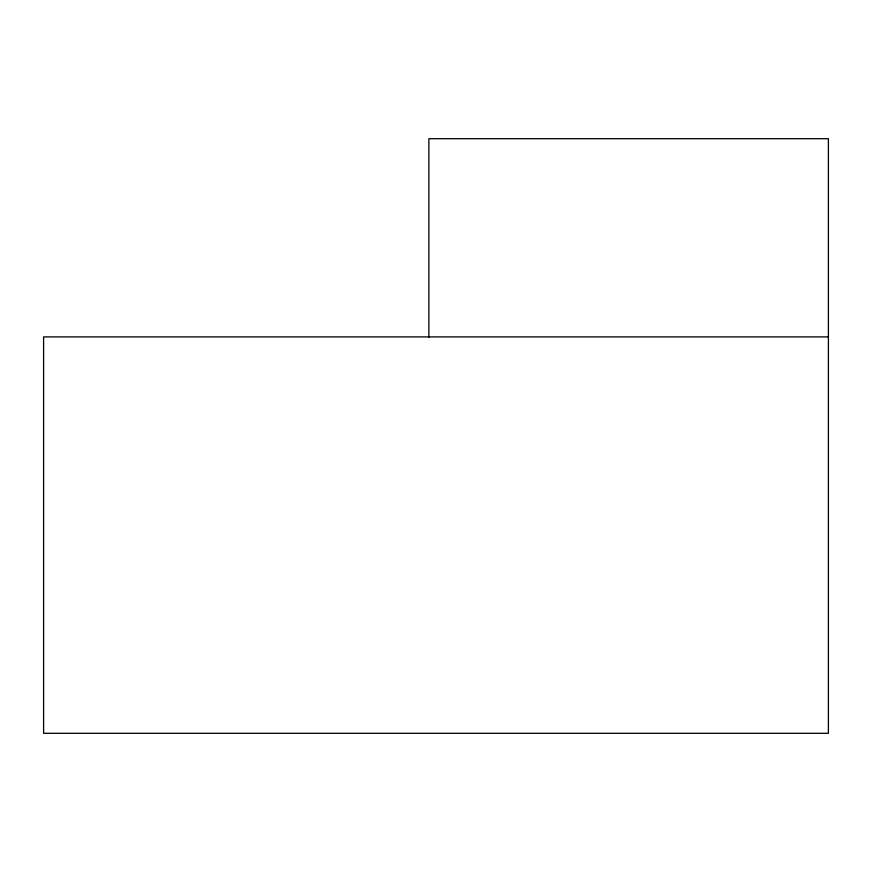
<?xml version="1.0" encoding="UTF-8"?>
<svg xmlns="http://www.w3.org/2000/svg" width="872" height="872" viewBox="0 0 872 872"><rect width="100%" height="100%" fill="white"/><g stroke="black" fill="none" stroke-linecap="round" stroke-linejoin="round"><path stroke-width="1.31" d="M828.4 336.897L43.6 336.897L43.6 733.298L828.4 733.298L828.4 138.703L428.882 138.703L428.882 337.355"/></g></svg>
